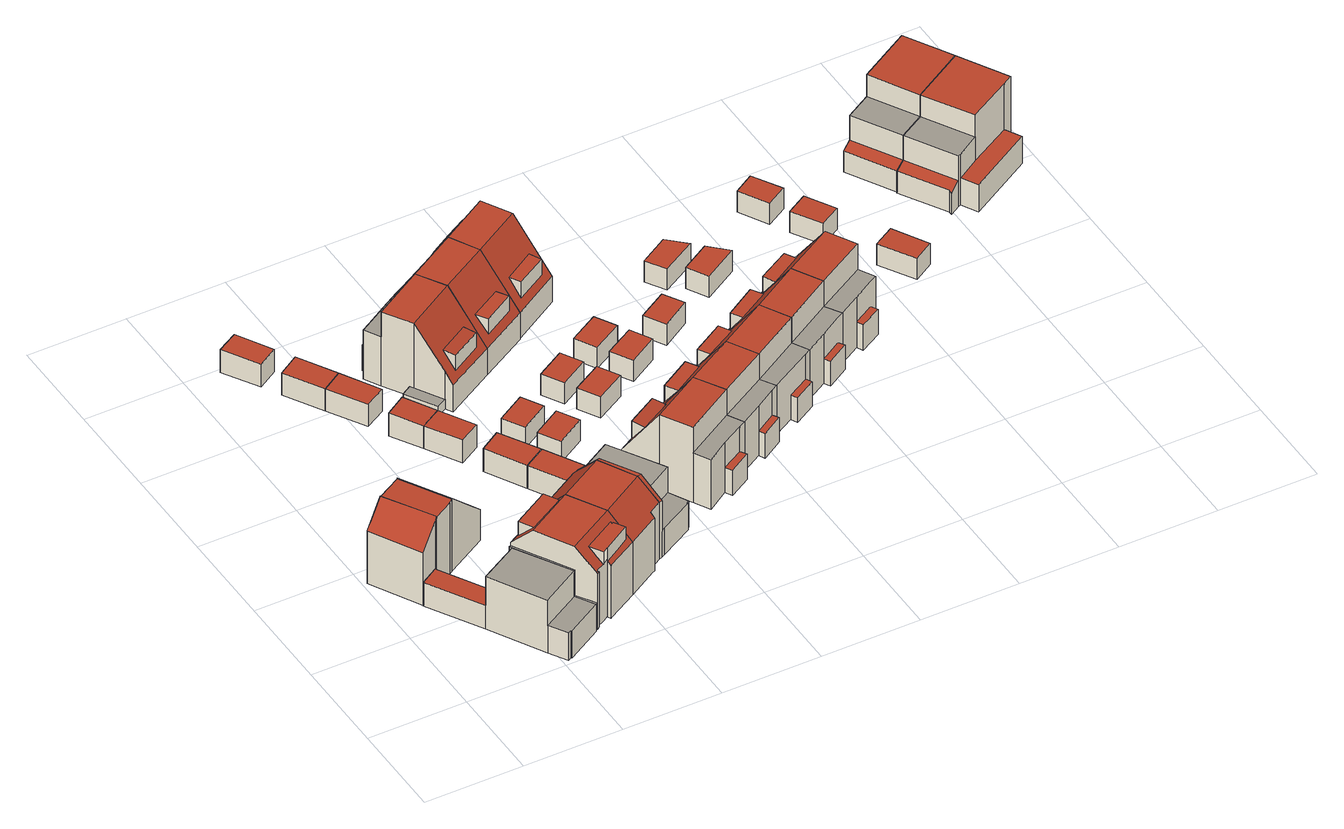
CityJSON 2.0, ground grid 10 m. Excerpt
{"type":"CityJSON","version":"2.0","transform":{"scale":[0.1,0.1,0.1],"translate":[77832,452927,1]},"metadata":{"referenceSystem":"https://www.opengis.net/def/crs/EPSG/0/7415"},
"CityObjects":{
"building1":{"type":"Building","attributes":{"Volume":235.67,"Dakoppervlakte":13.18,"Muuroppervlakte":176.16,"Vloeroppervlakte":51.65,"hoogte_Z_max_in_m_NAP":7.1,"GEB_DOEL":"woonfunctie","dateOfConstruction":"1980-01-01","measuredHeight":5.98},"geometry":[{"type":"Solid","lod":"2","boundaries":[[[[0,1,2,3,4,5,6,7,8,9,10]],[[11,12,13,14]],[[15,16,17,18,19,20]],[[21,22,23,24]],[[3,18,11,14,22,4]],[[0,10,16,15]],[[16,10,9,17]],[[18,3,2,19]],[[2,1,20,19]],[[15,20,1,0]],[[17,12,11,18]],[[24,6,5,21]],[[21,5,4,22]],[[7,6,24,23]],[[14,13,8,7,23,22]],[[8,13,12,17,9]]]],"semantics":{"surfaces":[{"type":"GroundSurface"},{"type":"OuterFloorSurface"},{"type":"RoofSurface"},{"type":"WallSurface"}],"values":[[0,1,1,2,3,3,3,3,3,3,3,3,3,3,3,3]]}}]},
"building2":{"type":"Building","attributes":{"Volume":387.26,"Dakoppervlakte":73.18,"Muuroppervlakte":192.68,"Vloeroppervlakte":56.78,"hoogte_Z_max_in_m_NAP":9.51,"GEB_DOEL":"woonfunctie","dateOfConstruction":"1980-01-01","measuredHeight":8.28},"geometry":[{"type":"Solid","lod":"2","boundaries":[[[[25,26,27,28,29,30,31,32,33,34,35]],[[36,37,38,39]],[[40,41,42,43,44,45]],[[46,47,48,49,50]],[[33,32,39,38,45]],[[32,31,36,39]],[[41,40,30,29]],[[25,35,43,42]],[[35,34,44,43]],[[33,45,44,34]],[[50,28,27,46]],[[47,46,27,26]],[[42,48,47,26,25]],[[29,28,50,49,41]],[[48,42,41,49]],[[37,40,45,38]],[[30,40,37,36,31]]]],"semantics":{"surfaces":[{"type":"GroundSurface"},{"type":"RoofSurface"},{"type":"WallSurface"}],"values":[[0,1,1,1,2,2,2,2,2,2,2,2,2,2,2,2,2]]}}]},
"building3":{"type":"Building","attributes":{"Volume":418.45,"Dakoppervlakte":49.32,"Muuroppervlakte":224.76,"Vloeroppervlakte":52.13,"hoogte_Z_max_in_m_NAP":9.75,"GEB_DOEL":"woonfunctie","dateOfConstruction":"1980-01-01","measuredHeight":8.58},"children":["building3-1"],"geometry":[{"type":"MultiSurface","lod":"2","boundaries":[[[51,52,53,54,55,56,57,58,59,60,61,62,63,64,65,66,67]],[[16,68,69,17]],[[70,71,72,73,74,75,76,77,78,79,80,81,82]],[[83,84,72,71]],[[84,83,85,86],[87,88,89,90]],[[91,92,13,12,93]],[[77,94,95,96,97,78]],[[85,83,71,57,56,55]],[[86,85,55,54,91]],[[66,65,74,73,68]],[[63,62,98,76,75,64]],[[61,60,81,80,98,62]],[[81,60,59,58,70,82]],[[70,58,57,71]],[[53,52,13,92]],[[12,13,52,51,17]],[[66,68,16,67]],[[16,17,51,67]],[[12,17,69,93]],[[84,86,91,93,69,68,73,72]],[[92,91,54,53]],[[74,65,64,75]],[[80,79,97,96]],[[97,79,78]],[[77,76,94]],[[99,90,89,100]],[[100,89,88]],[[99,100,88,87]],[[87,90,99]]],"semantics":{"surfaces":[{"type":"GroundSurface"},{"type":"OuterFloorSurface"},{"type":"RoofSurface"},{"type":"WallSurface"}],"values":[0,1,2,2,2,1,2,3,3,3,3,3,3,3,3,3,3,3,3,3,3,3,3,3,3,2,3,3,3]}}]},
"building3-1":{"type":"BuildingInstallation","attributes":{"relationToConstruction":"outside"},"parents":["building3"],"geometry":[{"type":"MultiSurface","lod":"2","boundaries":[[[99,90,89,100]],[[100,89,88]],[[99,100,88,87]],[[87,90,99]]],"semantics":{"surfaces":[{"type":"RoofSurface"},{"type":"WallSurface"}],"values":[0,1,1,1]}}]},
"building4":{"type":"Building","attributes":{"Volume":25.14,"Dakoppervlakte":9.94,"Muuroppervlakte":33,"Vloeroppervlakte":9.94,"hoogte_Z_max_in_m_NAP":3.75,"GEB_DOEL":"onbekend","dateOfConstruction":"1980-01-01","measuredHeight":2.53},"geometry":[{"type":"Solid","lod":"2","boundaries":[[[[101,102,103,104]],[[105,106,107,108]],[[101,104,106,105]],[[104,103,107,106]],[[102,108,107,103]],[[101,105,108,102]]]],"semantics":{"surfaces":[{"type":"GroundSurface"},{"type":"RoofSurface"},{"type":"WallSurface"}],"values":[[0,1,2,2,2,2]]}}]},
"building5":{"type":"Building","attributes":{"Volume":26.64,"Dakoppervlakte":10.72,"Muuroppervlakte":33.97,"Vloeroppervlakte":10.72,"hoogte_Z_max_in_m_NAP":3.75,"GEB_DOEL":"onbekend","dateOfConstruction":"1980-01-01","measuredHeight":2.48},"geometry":[{"type":"Solid","lod":"2","boundaries":[[[[109,110,111,112]],[[113,114,115,116]],[[109,112,114,113]],[[112,111,115,114]],[[110,116,115,111]],[[110,109,113,116]]]],"semantics":{"surfaces":[{"type":"GroundSurface"},{"type":"RoofSurface"},{"type":"WallSurface"}],"values":[[0,1,2,2,2,2]]}}]},
"building6":{"type":"Building","attributes":{"Volume":26,"Dakoppervlakte":10.4,"Muuroppervlakte":33.61,"Vloeroppervlakte":10.4,"hoogte_Z_max_in_m_NAP":3.75,"GEB_DOEL":"onbekend","dateOfConstruction":"1980-01-01","measuredHeight":2.5},"geometry":[{"type":"Solid","lod":"2","boundaries":[[[[117,118,109,112]],[[113,119,120,114]],[[109,118,119,113]],[[120,119,118,117]],[[120,117,112,114]],[[109,113,114,112]]]],"semantics":{"surfaces":[{"type":"GroundSurface"},{"type":"RoofSurface"},{"type":"WallSurface"}],"values":[[0,1,2,2,2,2]]}}]},
"building7":{"type":"Building","attributes":{"Volume":379.49,"Dakoppervlakte":58.84,"Muuroppervlakte":208.76,"Vloeroppervlakte":48.14,"hoogte_Z_max_in_m_NAP":9.75,"GEB_DOEL":"woonfunctie","dateOfConstruction":"1980-01-01","measuredHeight":8.52},"geometry":[{"type":"Solid","lod":"2","boundaries":[[[[121,122,123,124,125,126,127,58,57,56,55,128]],[[129,130,131,132,133,71,70]],[[133,134,83,71]],[[135,136,85,83,134]],[[121,128,136,135]],[[55,85,136,128]],[[83,85,55,56,57,58,70,71]],[[70,58,127,126,130,129]],[[126,125,131,130]],[[125,124,132,131]],[[123,133,132,124]],[[122,121,135,134,133,123]]]],"semantics":{"surfaces":[{"type":"GroundSurface"},{"type":"RoofSurface"},{"type":"WallSurface"}],"values":[[0,1,1,1,2,2,2,2,2,2,2,2]]}}]},
"building8":{"type":"Building","attributes":{"Volume":22.09,"Dakoppervlakte":8.61,"Muuroppervlakte":30.63,"Vloeroppervlakte":8.61,"hoogte_Z_max_in_m_NAP":3.75,"GEB_DOEL":"onbekend","dateOfConstruction":"1980-01-01","measuredHeight":2.57},"geometry":[{"type":"Solid","lod":"2","boundaries":[[[[137,138,139,140]],[[141,142,143,144]],[[137,140,142,141]],[[139,143,142,140]],[[138,144,143,139]],[[144,138,137,141]]]],"semantics":{"surfaces":[{"type":"GroundSurface"},{"type":"RoofSurface"},{"type":"WallSurface"}],"values":[[0,1,2,2,2,2]]}}]},
"building9":{"type":"Building","attributes":{"Volume":24.25,"Dakoppervlakte":9.53,"Muuroppervlakte":32.35,"Vloeroppervlakte":9.53,"hoogte_Z_max_in_m_NAP":3.75,"GEB_DOEL":"onbekend","dateOfConstruction":"1980-01-01","measuredHeight":2.54},"geometry":[{"type":"Solid","lod":"2","boundaries":[[[[145,146,137,140]],[[147,148,142,141]],[[137,146,147,141]],[[146,145,148,147]],[[140,142,148,145]],[[137,141,142,140]]]],"semantics":{"surfaces":[{"type":"GroundSurface"},{"type":"RoofSurface"},{"type":"WallSurface"}],"values":[[0,1,2,2,2,2]]}}]},
"building10":{"type":"Building","attributes":{"Volume":28.84,"Dakoppervlakte":11.29,"Muuroppervlakte":35.74,"Vloeroppervlakte":11.29,"hoogte_Z_max_in_m_NAP":3.75,"GEB_DOEL":"onbekend","dateOfConstruction":"1980-01-01","measuredHeight":2.55},"geometry":[{"type":"Solid","lod":"2","boundaries":[[[[149,150,151,152]],[[153,154,155,156]],[[149,152,154,153]],[[152,151,155,154]],[[150,156,155,151]],[[156,150,149,153]]]],"semantics":{"surfaces":[{"type":"GroundSurface"},{"type":"RoofSurface"},{"type":"WallSurface"}],"values":[[0,1,2,2,2,2]]}}]},
"building11":{"type":"Building","attributes":{"Volume":273.88,"Dakoppervlakte":20.22,"Muuroppervlakte":228.97,"Vloeroppervlakte":59.82,"hoogte_Z_max_in_m_NAP":9.75,"GEB_DOEL":"woonfunctie","dateOfConstruction":"1980-01-01","measuredHeight":8.56},"geometry":[{"type":"Solid","lod":"2","boundaries":[[[[157,158,159,124,123,122,121,160,161,149,152,162,163,164,165]],[[166,167,168,169]],[[170,171,172,173,174,175,176]],[[133,177,178,134]],[[132,179,177,133]],[[135,134,178,180]],[[153,181,182,154]],[[166,174,163,162,182,167]],[[170,176,159,158]],[[158,157,171,170]],[[165,164,173,172]],[[163,174,173,164]],[[123,124,132,133]],[[124,159,176,179,132]],[[180,168,160,121,135]],[[133,134,135,121,122,123]],[[174,166,169,175]],[[175,169,168,180,178,177,179,176]],[[154,152,149,153]],[[153,149,161,181]],[[182,162,152,154]],[[167,182,181,161,160,168]],[[157,165,172,171]]]],"semantics":{"surfaces":[{"type":"GroundSurface"},{"type":"OuterFloorSurface"},{"type":"RoofSurface"},{"type":"WallSurface"}],"values":[[0,1,1,2,2,2,2,3,3,3,3,3,3,3,3,3,3,3,3,3,3,3,3]]}}]},
"building12":{"type":"Building","attributes":{"Volume":377.08,"Dakoppervlakte":53.41,"Muuroppervlakte":198.58,"Vloeroppervlakte":59.41,"hoogte_Z_max_in_m_NAP":9.73,"GEB_DOEL":"woonfunctie","dateOfConstruction":"1994-01-01","measuredHeight":8.56},"children":["building12-1"],"geometry":[{"type":"Solid","lod":"2","boundaries":[[[[183,184,185,186,187,188,189,190,191,192,193,194,195,196,197]],[[198,199,200,201,202,203]],[[204,205,206,207,208],[209,210,211,212]],[[213,214,207,206]],[[215,216,217,218]],[[219,220,221,222,223]],[[204,208,220,195,194]],[[194,193,205,204]],[[213,206,205,193,192,191,202]],[[223,197,196,219]],[[195,220,219,196]],[[220,208,207,221]],[[201,184,183,222,221,207,214]],[[184,201,200,185]],[[202,191,190,203]],[[190,189,215,198,203]],[[217,216,188,187]],[[217,187,186,218]],[[188,216,215,189]],[[218,186,185,200,199,198,215]],[[214,213,202,201]],[[197,223,222,183]],[[224,225,211,210]],[[225,224,209,212]],[[225,212,211]],[[210,209,224]]]],"semantics":{"surfaces":[{"type":"GroundSurface"},{"type":"OuterFloorSurface"},{"type":"RoofSurface"},{"type":"WallSurface"}],"values":[[0,1,2,2,2,1,3,3,3,3,3,3,3,3,3,3,3,3,3,3,3,3,2,3,3,3]]}}]},
"building12-1":{"type":"BuildingInstallation","attributes":{"relationToConstruction":"outside"},"parents":["building12"],"geometry":[{"type":"MultiSurface","lod":"2","boundaries":[[[224,225,211,210]],[[225,224,209,212]],[[225,212,211]],[[210,209,224]]],"semantics":{"surfaces":[{"type":"RoofSurface"},{"type":"WallSurface"}],"values":[0,1,1,1]}}]},
"building13":{"type":"Building","attributes":{"Volume":19.57,"Dakoppervlakte":8.17,"Muuroppervlakte":27.79,"Vloeroppervlakte":8.17,"hoogte_Z_max_in_m_NAP":3.56,"GEB_DOEL":"onbekend","dateOfConstruction":"1994-01-01","measuredHeight":2.4},"geometry":[{"type":"Solid","lod":"2","boundaries":[[[[226,227,228,229]],[[230,231,232,233]],[[229,232,231,226]],[[229,228,233,232]],[[227,230,233,228]],[[226,231,230,227]]]],"semantics":{"surfaces":[{"type":"GroundSurface"},{"type":"RoofSurface"},{"type":"WallSurface"}],"values":[[0,1,2,2,2,2]]}}]},
"building14":{"type":"Building","attributes":{"Volume":19.61,"Dakoppervlakte":8.18,"Muuroppervlakte":27.85,"Vloeroppervlakte":8.18,"hoogte_Z_max_in_m_NAP":3.56,"GEB_DOEL":"onbekend","dateOfConstruction":"1994-01-01","measuredHeight":2.4},"geometry":[{"type":"Solid","lod":"2","boundaries":[[[[234,235,236,237]],[[238,239,240,241]],[[237,239,238,234]],[[237,236,240,239]],[[235,241,240,236]],[[234,238,241,235]]]],"semantics":{"surfaces":[{"type":"GroundSurface"},{"type":"RoofSurface"},{"type":"WallSurface"}],"values":[[0,1,2,2,2,2]]}}]},
"building15":{"type":"Building","attributes":{"Volume":354.33,"Dakoppervlakte":51.22,"Muuroppervlakte":190.93,"Vloeroppervlakte":53.41,"hoogte_Z_max_in_m_NAP":9.73,"GEB_DOEL":"woonfunctie","dateOfConstruction":"1994-01-01","measuredHeight":8.49},"children":["building15-1"],"geometry":[{"type":"Solid","lod":"2","boundaries":[[[[191,190,242,243,244,245,246,247,248,249,193,192]],[[205,250,251,206],[252,253,254,255]],[[251,256,213,206]],[[257,258,259,260]],[[261,262,263,203,202,264]],[[192,193,205,206]],[[249,250,205,193]],[[191,192,206,213,202]],[[202,203,190,191]],[[264,247,246,261]],[[262,261,246,245,259]],[[190,203,263,258,242]],[[260,244,243,257]],[[243,242,258,257]],[[245,244,260,259]],[[258,263,262,259]],[[213,256,264,202]],[[256,251,250,249,248,247,264]],[[265,266,252,255]],[[266,265,254,253]],[[253,252,266]],[[265,255,254]]]],"semantics":{"surfaces":[{"type":"GroundSurface"},{"type":"RoofSurface"},{"type":"OuterFloorSurface"},{"type":"WallSurface"}],"values":[[0,1,1,1,2,3,3,3,3,3,3,3,3,3,3,3,3,3,1,3,3,3]]}}]},
"building15-1":{"type":"BuildingInstallation","attributes":{"relationToConstruction":"outside"},"parents":["building15"],"geometry":[{"type":"MultiSurface","lod":"2","boundaries":[[[265,266,252,255]],[[266,265,254,253]],[[253,252,266]],[[265,255,254]]],"semantics":{"surfaces":[{"type":"RoofSurface"},{"type":"WallSurface"}],"values":[0,1,1,1]}}]},
"building16":{"type":"Building","attributes":{"Volume":381.58,"Dakoppervlakte":53.93,"Muuroppervlakte":199.47,"Vloeroppervlakte":59.6,"hoogte_Z_max_in_m_NAP":9.78,"GEB_DOEL":"woonfunctie","dateOfConstruction":"1994-01-01","measuredHeight":8.56},"children":["building16-1"],"geometry":[{"type":"Solid","lod":"2","boundaries":[[[[267,268,269,270,271,272,273,274,275,276,277,278,279,280,281]],[[282,283,284,285,286,287]],[[288,289,290,291]],[[290,292,293,291],[294,295,296,297]],[[298,299,300,301]],[[302,303,304,305,306]],[[289,286,270,269,268,292,290]],[[267,293,292,268]],[[306,305,281,280]],[[303,302,279,278]],[[288,291,304,303,278,277,287]],[[291,293,267,281,305,304]],[[276,275,300,283,282]],[[272,271,285,284,299]],[[271,270,286,285]],[[287,277,276,282]],[[274,273,298,301]],[[272,299,298,273]],[[300,275,274,301]],[[283,300,299,284]],[[287,286,289,288]],[[306,280,279,302]],[[297,307,308,294]],[[307,297,296]],[[296,295,308,307]],[[308,295,294]]]],"semantics":{"surfaces":[{"type":"GroundSurface"},{"type":"OuterFloorSurface"},{"type":"RoofSurface"},{"type":"WallSurface"}],"values":[[0,1,2,2,2,1,3,3,3,3,3,3,3,3,3,3,3,3,3,3,3,3,2,3,3,3]]}}]},
"building16-1":{"type":"BuildingInstallation","attributes":{"relationToConstruction":"outside"},"parents":["building16"],"geometry":[{"type":"MultiSurface","lod":"2","boundaries":[[[297,307,308,294]],[[307,297,296]],[[296,295,308,307]],[[308,295,294]]],"semantics":{"surfaces":[{"type":"RoofSurface"},{"type":"WallSurface"}],"values":[0,1,1,1]}}]},
"building17":{"type":"Building","attributes":{"Volume":19.43,"Dakoppervlakte":8.13,"Muuroppervlakte":27.64,"Vloeroppervlakte":8.13,"hoogte_Z_max_in_m_NAP":3.56,"GEB_DOEL":"onbekend","dateOfConstruction":"1994-01-01","measuredHeight":2.39},"geometry":[{"type":"Solid","lod":"2","boundaries":[[[[309,310,311,312]],[[313,314,315,316]],[[312,314,313,309]],[[311,315,314,312]],[[315,311,310,316]],[[310,309,313,316]]]],"semantics":{"surfaces":[{"type":"GroundSurface"},{"type":"RoofSurface"},{"type":"WallSurface"}],"values":[[0,1,2,2,2,2]]}}]},
"building18":{"type":"Building","attributes":{"Volume":19.6,"Dakoppervlakte":8.18,"Muuroppervlakte":27.83,"Vloeroppervlakte":8.18,"hoogte_Z_max_in_m_NAP":3.56,"GEB_DOEL":"onbekend","dateOfConstruction":"1994-01-01","measuredHeight":2.4},"geometry":[{"type":"Solid","lod":"2","boundaries":[[[[317,318,319,320]],[[321,322,323,324]],[[319,318,324,323]],[[318,317,321,324]],[[320,322,321,317]],[[320,319,323,322]]]],"semantics":{"surfaces":[{"type":"GroundSurface"},{"type":"RoofSurface"},{"type":"WallSurface"}],"values":[[0,1,2,2,2,2]]}}]},
"building19":{"type":"Building","attributes":{"Volume":353.54,"Dakoppervlakte":51.94,"Muuroppervlakte":188.79,"Vloeroppervlakte":53.92,"hoogte_Z_max_in_m_NAP":9.73,"GEB_DOEL":"woonfunctie","dateOfConstruction":"1994-01-01","measuredHeight":8.42},"children":["building19-1"],"geometry":[{"type":"Solid","lod":"2","boundaries":[[[[325,326,327,328,329,330,331,332,333,334,335,336]],[[251,250,337,338],[339,340,341,342]],[[343,256,251,338]],[[344,345,346,347]],[[348,349,261,264,350,351]],[[335,334,250,251]],[[334,333,337,250]],[[336,335,251,256,264]],[[348,351,330,329,346]],[[326,325,261,349,345]],[[264,261,325,336]],[[330,351,350,331]],[[328,327,344,347]],[[345,344,327,326]],[[347,346,329,328]],[[348,346,345,349]],[[256,343,350,264]],[[343,338,337,333,332,331,350]],[[352,353,342,341]],[[353,352,340,339]],[[339,342,353]],[[352,341,340]]]],"semantics":{"surfaces":[{"type":"GroundSurface"},{"type":"RoofSurface"},{"type":"OuterFloorSurface"},{"type":"WallSurface"}],"values":[[0,1,1,1,2,3,3,3,3,3,3,3,3,3,3,3,3,3,1,3,3,3]]}}]},
"building19-1":{"type":"BuildingInstallation","attributes":{"relationToConstruction":"outside"},"parents":["building19"],"geometry":[{"type":"MultiSurface","lod":"2","boundaries":[[[352,353,342,341]],[[353,352,340,339]],[[339,342,353]],[[352,341,340]]],"semantics":{"surfaces":[{"type":"RoofSurface"},{"type":"WallSurface"}],"values":[0,1,1,1]}}]},
"building20":{"type":"Building","attributes":{"Volume":357.37,"Dakoppervlakte":51.17,"Muuroppervlakte":190.69,"Vloeroppervlakte":53.72,"hoogte_Z_max_in_m_NAP":9.78,"GEB_DOEL":"woonfunctie","dateOfConstruction":"1994-01-01","measuredHeight":8.5},"children":["building20-1"],"geometry":[{"type":"Solid","lod":"2","boundaries":[[[[354,355,356,357,358,359,360,361,362,363,364,365]],[[366,367,290,289]],[[367,368,292,290],[369,370,371,372]],[[373,374,375,376]],[[377,378,379,380,286,285]],[[289,290,362,361,286]],[[368,367,366,380,354,365,364]],[[292,363,362,290]],[[286,361,360,285]],[[377,285,360,359,375]],[[356,355,379,378,374]],[[354,380,379,355]],[[358,357,373,376]],[[356,374,373,357]],[[359,358,376,375]],[[377,375,374,378]],[[366,289,286,380]],[[364,363,292,368]],[[381,372,371,382]],[[382,371,370]],[[381,382,370,369]],[[381,369,372]]]],"semantics":{"surfaces":[{"type":"GroundSurface"},{"type":"RoofSurface"},{"type":"OuterFloorSurface"},{"type":"WallSurface"}],"values":[[0,1,1,1,2,3,3,3,3,3,3,3,3,3,3,3,3,3,1,3,3,3]]}}]},
"building20-1":{"type":"BuildingInstallation","attributes":{"relationToConstruction":"outside"},"parents":["building20"],"geometry":[{"type":"MultiSurface","lod":"2","boundaries":[[[381,372,371,382]],[[382,371,370]],[[381,382,370,369]],[[381,369,372]]],"semantics":{"surfaces":[{"type":"RoofSurface"},{"type":"WallSurface"}],"values":[0,1,1,1]}}]},
"building21":{"type":"Building","attributes":{"Volume":19.32,"Dakoppervlakte":8.19,"Muuroppervlakte":27.4,"Vloeroppervlakte":8.19,"hoogte_Z_max_in_m_NAP":3.56,"GEB_DOEL":"onbekend","dateOfConstruction":"1994-01-01","measuredHeight":2.36},"geometry":[{"type":"Solid","lod":"2","boundaries":[[[[383,384,385,386]],[[387,388,389,390]],[[386,388,387,383]],[[385,389,388,386]],[[384,390,389,385]],[[390,384,383,387]]]],"semantics":{"surfaces":[{"type":"GroundSurface"},{"type":"RoofSurface"},{"type":"WallSurface"}],"values":[[0,1,2,2,2,2]]}}]},
"building22":{"type":"Building","attributes":{"Volume":19.55,"Dakoppervlakte":8.21,"Muuroppervlakte":27.7,"Vloeroppervlakte":8.21,"hoogte_Z_max_in_m_NAP":3.56,"GEB_DOEL":"onbekend","dateOfConstruction":"1994-01-01","measuredHeight":2.38},"geometry":[{"type":"Solid","lod":"2","boundaries":[[[[391,392,393,394]],[[395,396,397,398]],[[391,394,397,396]],[[394,393,398,397]],[[395,398,393,392]],[[392,391,396,395]]]],"semantics":{"surfaces":[{"type":"GroundSurface"},{"type":"RoofSurface"},{"type":"WallSurface"}],"values":[[0,1,2,2,2,2]]}}]},
"building23":{"type":"Building","attributes":{"Volume":358.06,"Dakoppervlakte":51.66,"Muuroppervlakte":191.31,"Vloeroppervlakte":53.81,"hoogte_Z_max_in_m_NAP":9.78,"GEB_DOEL":"woonfunctie","dateOfConstruction":"1994-01-01","measuredHeight":8.51},"children":["building23-1"],"geometry":[{"type":"Solid","lod":"2","boundaries":[[[[364,399,400,401,402,403,404,405,406,355,354,365]],[[407,408,367,366]],[[408,409,368,367],[410,411,412,413]],[[414,415,416,417]],[[418,419,420,380,379,421]],[[399,409,408,400]],[[364,368,409,399]],[[408,407,420,401,400]],[[419,418,415,403,402]],[[419,402,401,420]],[[354,355,379,380]],[[405,404,414,417]],[[404,403,415,414]],[[417,416,406,405]],[[379,355,406,416,415,418,421]],[[407,366,380,420]],[[366,367,368,364,365,354,380]],[[422,423,413,412]],[[422,412,411]],[[423,422,411,410]],[[423,410,413]]]],"semantics":{"surfaces":[{"type":"GroundSurface"},{"type":"RoofSurface"},{"type":"OuterFloorSurface"},{"type":"WallSurface"}],"values":[[0,1,1,1,2,3,3,3,3,3,3,3,3,3,3,3,3,1,3,3,3]]}}]},
"building23-1":{"type":"BuildingInstallation","attributes":{"relationToConstruction":"outside"},"parents":["building23"],"geometry":[{"type":"MultiSurface","lod":"2","boundaries":[[[422,423,413,412]],[[422,412,411]],[[423,422,411,410]],[[423,410,413]]],"semantics":{"surfaces":[{"type":"RoofSurface"},{"type":"WallSurface"}],"values":[0,1,1,1]}}]},
"building24":{"type":"Building","attributes":{"Volume":19.29,"Dakoppervlakte":8.21,"Muuroppervlakte":27.33,"Vloeroppervlakte":8.21,"hoogte_Z_max_in_m_NAP":3.56,"GEB_DOEL":"onbekend","dateOfConstruction":"1994-01-01","measuredHeight":2.35},"geometry":[{"type":"Solid","lod":"2","boundaries":[[[[424,425,426,427]],[[428,429,430,431]],[[424,427,429,428]],[[427,426,430,429]],[[425,431,430,426]],[[431,425,424,428]]]],"semantics":{"surfaces":[{"type":"GroundSurface"},{"type":"RoofSurface"},{"type":"WallSurface"}],"values":[[0,1,2,2,2,2]]}}]},
"building25":{"type":"Building","attributes":{"Volume":358.35,"Dakoppervlakte":51.3,"Muuroppervlakte":191.72,"Vloeroppervlakte":53.72,"hoogte_Z_max_in_m_NAP":9.78,"GEB_DOEL":"woonfunctie","dateOfConstruction":"1994-01-01","measuredHeight":8.52},"children":["building25-1"],"geometry":[{"type":"Solid","lod":"2","boundaries":[[[[432,433,434,435,436,437,438,402,401,400,399,439]],[[407,440,441,408]],[[441,442,409,408],[443,444,445,446]],[[447,448,449,450]],[[451,452,453,420,419,454]],[[400,401,420,407,408]],[[440,453,433,432,439,442,441]],[[409,399,400,408]],[[420,401,402,419]],[[454,419,402,438,449]],[[453,452,434,433]],[[436,447,450,437]],[[447,436,435,448]],[[438,437,450,449]],[[452,451,454,449,448,435,434]],[[440,407,420,453]],[[399,409,442,439]],[[455,446,445,456]],[[456,445,444]],[[444,443,455,456]],[[455,443,446]]]],"semantics":{"surfaces":[{"type":"GroundSurface"},{"type":"RoofSurface"},{"type":"OuterFloorSurface"},{"type":"WallSurface"}],"values":[[0,1,1,1,2,3,3,3,3,3,3,3,3,3,3,3,3,1,3,3,3]]}}]},
"building25-1":{"type":"BuildingInstallation","attributes":{"relationToConstruction":"outside"},"parents":["building25"],"geometry":[{"type":"MultiSurface","lod":"2","boundaries":[[[455,446,445,456]],[[456,445,444]],[[444,443,455,456]],[[455,443,446]]],"semantics":{"surfaces":[{"type":"RoofSurface"},{"type":"WallSurface"}],"values":[0,1,1,1]}}]},
"building26":{"type":"Building","attributes":{"Volume":20.82,"Dakoppervlakte":8.84,"Muuroppervlakte":28.87,"Vloeroppervlakte":8.84,"hoogte_Z_max_in_m_NAP":3.56,"GEB_DOEL":"onbekend","dateOfConstruction":"1994-01-01","measuredHeight":2.36},"geometry":[{"type":"Solid","lod":"2","boundaries":[[[[457,458,459,460]],[[461,462,463,464]],[[459,458,464,463]],[[458,457,461,464]],[[460,462,461,457]],[[462,460,459,463]]]],"semantics":{"surfaces":[{"type":"GroundSurface"},{"type":"RoofSurface"},{"type":"WallSurface"}],"values":[[0,1,2,2,2,2]]}}]},
"building27":{"type":"Building","attributes":{"Volume":20.55,"Dakoppervlakte":8.76,"Muuroppervlakte":28.64,"Vloeroppervlakte":8.76,"hoogte_Z_max_in_m_NAP":3.56,"GEB_DOEL":"onbekend","dateOfConstruction":"1994-01-01","measuredHeight":2.35},"geometry":[{"type":"Solid","lod":"2","boundaries":[[[[465,466,467,468]],[[469,470,471,472]],[[468,467,472,471]],[[467,466,469,472]],[[465,470,469,466]],[[468,471,470,465]]]],"semantics":{"surfaces":[{"type":"GroundSurface"},{"type":"RoofSurface"},{"type":"WallSurface"}],"values":[[0,1,2,2,2,2]]}}]},
"building28":{"type":"Building","attributes":{"Volume":387.22,"Dakoppervlakte":58,"Muuroppervlakte":205.33,"Vloeroppervlakte":60.3,"hoogte_Z_max_in_m_NAP":9.78,"GEB_DOEL":"woonfunctie","dateOfConstruction":"1994-01-01","measuredHeight":8.58},"children":["building28-1"],"geometry":[{"type":"Solid","lod":"2","boundaries":[[[[473,474,475,476,477,478,479,480,481,482,483,484,485,486,487,488]],[[441,489,490,491,442],[492,493,494,495]],[[441,440,496,489]],[[497,498,499,500,501,502]],[[503,504,505,506]],[[507,508,509,510,453,452]],[[486,485,453,440,441]],[[500,490,489,501]],[[473,488,491,490,500]],[[488,487,442,491]],[[487,486,441,442]],[[497,502,477,476]],[[475,474,499,498]],[[500,499,474,473]],[[510,478,477,511,502,501,489,496]],[[477,502,511]],[[485,484,452,453]],[[507,452,484,483,503]],[[509,479,478,510]],[[504,482,481,505]],[[505,481,480,506]],[[483,482,504,503]],[[509,508,507,503,506,480,479]],[[496,440,453,510]],[[497,476,475,498]],[[495,494,512,513]],[[512,494,493]],[[513,512,493,492]],[[513,492,495]]]],"semantics":{"surfaces":[{"type":"GroundSurface"},{"type":"RoofSurface"},{"type":"OuterFloorSurface"},{"type":"WallSurface"}],"values":[[0,1,1,1,1,2,3,3,3,3,3,3,3,3,3,3,3,3,3,3,3,3,3,3,3,1,3,3,3]]}}]},
"building28-1":{"type":"BuildingInstallation","attributes":{"relationToConstruction":"outside"},"parents":["building28"],"geometry":[{"type":"MultiSurface","lod":"2","boundaries":[[[495,494,512,513]],[[512,494,493]],[[513,512,493,492]],[[513,492,495]]],"semantics":{"surfaces":[{"type":"RoofSurface"},{"type":"WallSurface"}],"values":[0,1,1,1]}}]},
"building29":{"type":"Building","attributes":{"Volume":19.57,"Dakoppervlakte":8.15,"Muuroppervlakte":27.81,"Vloeroppervlakte":8.15,"hoogte_Z_max_in_m_NAP":3.56,"GEB_DOEL":"onbekend","dateOfConstruction":"1994-01-01","measuredHeight":2.4},"geometry":[{"type":"Solid","lod":"2","boundaries":[[[[514,515,516,517]],[[518,519,520,521]],[[515,521,520,516]],[[515,514,518,521]],[[517,519,518,514]],[[516,520,519,517]]]],"semantics":{"surfaces":[{"type":"GroundSurface"},{"type":"RoofSurface"},{"type":"WallSurface"}],"values":[[0,1,2,2,2,2]]}}]},
"building30":{"type":"Building","attributes":{"Volume":19.63,"Dakoppervlakte":8.2,"Muuroppervlakte":27.84,"Vloeroppervlakte":8.2,"hoogte_Z_max_in_m_NAP":3.56,"GEB_DOEL":"onbekend","dateOfConstruction":"1994-01-01","measuredHeight":2.4},"geometry":[{"type":"Solid","lod":"2","boundaries":[[[[522,523,524,525]],[[526,527,528,529]],[[525,527,526,522]],[[525,524,528,527]],[[523,529,528,524]],[[522,526,529,523]]]],"semantics":{"surfaces":[{"type":"GroundSurface"},{"type":"RoofSurface"},{"type":"WallSurface"}],"values":[[0,1,2,2,2,2]]}}]},
"building31":{"type":"Building","attributes":{"Volume":22.94,"Dakoppervlakte":9.71,"Muuroppervlakte":30.44,"Vloeroppervlakte":9.71,"hoogte_Z_max_in_m_NAP":3.56,"GEB_DOEL":"onbekend","dateOfConstruction":"1994-01-01","measuredHeight":2.36},"geometry":[{"type":"Solid","lod":"2","boundaries":[[[[530,531,532,533]],[[534,535,536,537]],[[531,537,536,532]],[[531,530,534,537]],[[533,535,534,530]],[[533,532,536,535]]]],"semantics":{"surfaces":[{"type":"GroundSurface"},{"type":"RoofSurface"},{"type":"WallSurface"}],"values":[[0,1,2,2,2,2]]}}]},
"building32":{"type":"Building","attributes":{"Volume":379.83,"Dakoppervlakte":38.81,"Muuroppervlakte":227.33,"Vloeroppervlakte":54.55,"hoogte_Z_max_in_m_NAP":9.54,"GEB_DOEL":"woonfunctie","dateOfConstruction":"1994-01-01","measuredHeight":8.24},"geometry":[{"type":"Solid","lod":"2","boundaries":[[[[538,539,540,541,542,543,544,545]],[[546,547,548,549]],[[550,551,552,553]],[[554,555,556,557]],[[538,551,550,539]],[[538,545,548,552,551]],[[549,548,545,544,557]],[[547,546,556,541,540]],[[544,543,554,557]],[[554,543,542,555]],[[556,555,542,541]],[[549,557,556,546]],[[553,552,548,547]],[[550,553,547,540,539]]]],"semantics":{"surfaces":[{"type":"GroundSurface"},{"type":"OuterFloorSurface"},{"type":"RoofSurface"},{"type":"WallSurface"}],"values":[[0,1,2,2,3,3,3,3,3,3,3,3,3,3]]}}]},
"building33":{"type":"Building","attributes":{"Volume":443.9,"Dakoppervlakte":54.64,"Muuroppervlakte":245.52,"Vloeroppervlakte":70.98,"hoogte_Z_max_in_m_NAP":9.54,"GEB_DOEL":"woonfunctie","dateOfConstruction":"1994-01-01","measuredHeight":8.33},"geometry":[{"type":"Solid","lod":"2","boundaries":[[[[558,559,560,561,562,563,564,565,566,567,568,569]],[[570,571,547,546,572]],[[573,550,553,574,575]],[[555,576,577,578,556]],[[579,580,581,582,583]],[[558,569,550,573]],[[553,550,569,568,547]],[[559,558,573,575,580]],[[546,547,568,567,556]],[[567,566,555,556]],[[565,576,555,566]],[[564,577,576,565]],[[577,564,563,578]],[[572,546,556,578]],[[562,561,583,582]],[[561,560,579,583]],[[579,560,559,580]],[[570,582,581,571]],[[553,547,571,574]],[[574,571,581,580,575]],[[570,572,578,563,562,582]]]],"semantics":{"surfaces":[{"type":"GroundSurface"},{"type":"OuterFloorSurface"},{"type":"RoofSurface"},{"type":"WallSurface"}],"values":[[0,1,2,2,2,3,3,3,3,3,3,3,3,3,3,3,3,3,3,3,3]]}}]}
},
"vertices":[
[110,6,1],[109,7,1],[106,5,1],[95,23,1],[64,78,1],[32,132,1],[50,143,1],[82,88,1],[103,100,1],[135,46,1],[146,27,1],[95,23,61],[135,46,61],[103,100,61],[64,78,61],[110,6,32],[146,27,32],[135,46,32],[95,23,32],[106,5,32],[109,7,32],[32,132,28],[64,78,28],[82,88,28],[50,143,28],
[53,145,2],[50,143,2],[32,132,2],[4,182,2],[24,194,2],[49,208,2],[91,232,2],[119,184,2],[77,160,2],[71,156,2],[72,156,2],[91,232,37],[49,208,85],[77,160,85],[119,184,37],[49,208,84],[24,194,84],[53,145,84],[72,156,84],[71,156,84],[77,160,84],[32,132,62],[50,143,82],[53,145,85],[24,194,85],[4,182,62],
[135,46,2],[103,100,2],[102,103,2],[104,104,2],[152,132,2],[164,112,2],[185,75,2],[198,53,2],[167,36,2],[166,35,2],[164,38,2],[164,39,2],[158,35,2],[150,31,2],[151,30,2],[148,28,2],[146,27,2],[148,28,32],[136,47,32],[198,53,62],[185,75,88],[136,47,88],[148,28,65],[151,30,65],[150,31,67],[158,35,67],[150,48,81],[184,68,81],[192,55,66],[164,38,66],[166,35,62],[167,36,62],[164,112,88],[115,84,88],[152,132,64],[104,104,64],[113,107,66],[151,129,66],[159,115,82],[121,93,82],[104,104,61],[102,103,61],[136,47,61],[158,35,81],[164,39,81],[164,38,81],[192,55,81],[164,39,67],[113,107,82],[151,129,82],
[35,495,2],[56,507,2],[76,472,2],[56,460,2],[35,495,28],[56,460,28],[76,472,28],[56,507,28],
[88,403,3],[66,441,3],[87,454,3],[109,416,3],[88,403,28],[109,416,28],[87,454,28],[66,441,28],
[131,378,3],[110,366,3],[110,366,28],[131,378,28],
[201,157,2],[211,139,2],[231,102,2],[242,84,2],[229,76,2],[231,72,2],[228,71,2],[199,159,2],[228,71,62],[231,72,62],[229,76,67],[242,84,67],[231,102,88],[211,139,88],[201,157,67],[199,159,64],
[138,317,2],[120,347,2],[141,360,2],[159,329,2],[138,317,28],[159,329,28],[141,360,28],[120,347,28],
[179,295,2],[158,283,2],[158,283,28],[179,295,28],
[190,225,2],[168,264,2],[189,277,2],[212,238,2],[190,225,28],[212,238,28],[189,277,28],[168,264,28],
[284,106,2],[249,87,2],[246,85,2],[203,158,2],[222,169,2],[244,182,2],[276,128,2],[286,109,2],[283,107,2],[276,128,61],[244,182,61],[203,158,61],[235,104,61],[249,87,32],[284,106,32],[283,107,32],[286,109,32],[276,128,32],[235,104,32],[246,85,32],[235,104,88],[214,140,88],[246,85,66],[203,158,67],[222,169,28],[244,182,28],
[163,385,2],[148,409,2],[139,425,2],[148,430,2],[144,436,2],[166,449,2],[169,443,2],[190,455,2],[199,439,2],[216,411,2],[236,376,2],[185,347,2],[181,354,2],[171,349,2],[153,379,2],[169,443,58],[148,430,58],[139,425,58],[148,409,58],[199,439,58],[190,455,58],[185,347,33],[236,376,32],[216,411,87],[165,381,87],[181,354,45],[193,357,39],[187,368,57],[218,386,57],[224,375,39],[199,439,87],[148,409,87],[169,443,31],[166,449,31],[144,436,31],[148,430,31],[171,349,13],[181,354,13],[165,381,13],[163,385,13],[153,379,13],[193,357,56],[224,375,56],
[232,311,2],[244,290,2],[215,273,2],[203,294,2],[244,290,26],[232,311,26],[203,294,26],[215,273,26],
[250,279,2],[262,258,2],[233,241,2],[221,262,2],[250,279,26],[221,262,26],[233,241,26],[262,258,26],
[197,459,2],[193,465,2],[215,478,2],[219,471,2],[240,483,2],[249,468,2],[265,439,2],[285,404,2],[285,404,32],[265,439,87],[267,415,56],[274,404,39],[243,386,39],[236,397,56],[249,468,87],[193,465,31],[197,459,31],[219,471,31],[215,478,31],[240,483,58],[219,471,58],[197,459,58],[249,468,58],[243,386,56],[274,404,56],
[269,199,2],[321,229,2],[340,195,2],[357,166,2],[366,150,2],[359,146,2],[363,140,2],[341,127,2],[337,134,2],[315,120,2],[306,136,2],[291,161,2],[282,156,2],[264,186,2],[274,192,2],[315,120,59],[337,134,59],[359,146,59],[366,150,59],[357,166,59],[306,136,59],[306,136,88],[357,166,88],[340,195,88],[289,165,88],[321,229,31],[269,199,31],[288,190,56],[282,202,37],[313,220,37],[320,208,56],[363,140,31],[359,146,31],[337,134,31],[341,127,31],[282,156,22],[291,161,22],[289,165,22],[274,192,22],[264,186,22],[313,220,57],[282,202,57],
[304,325,2],[275,308,2],[263,329,2],[292,346,2],[304,325,26],[292,346,26],[263,329,26],[275,308,26],
[293,276,2],[281,297,2],[311,314,2],[323,293,2],[293,276,26],[323,293,26],[311,314,26],[281,297,26],
[240,483,3],[246,487,3],[243,494,3],[265,506,3],[268,500,3],[289,512,3],[298,497,3],[314,468,3],[334,433,3],[285,404,3],[265,439,3],[249,468,3],[334,433,32],[314,468,87],[323,432,39],[292,414,39],[286,425,57],[317,444,57],[298,497,87],[243,494,31],[246,487,31],[268,500,31],[265,506,31],[268,500,58],[246,487,58],[298,497,58],[289,512,58],[292,414,57],[323,432,57],
[406,194,3],[415,179,3],[408,175,3],[412,169,3],[390,156,3],[387,162,3],[366,150,3],[357,166,3],[340,195,3],[321,229,3],[370,258,3],[389,223,3],[406,194,88],[389,223,88],[370,258,32],[331,230,38],[363,249,38],[370,237,57],[338,218,57],[412,169,31],[408,175,31],[387,162,31],[390,156,31],[387,162,59],[408,175,59],[415,179,59],[406,194,59],[331,230,57],[363,249,57],
[354,353,2],[324,336,2],[312,357,2],[342,374,2],[354,353,26],[342,374,26],[312,357,26],[324,336,26],
[360,343,2],[372,322,2],[343,305,2],[330,326,2],[372,322,26],[360,343,26],[330,326,26],[343,305,26],
[419,286,3],[439,252,3],[455,223,3],[464,207,3],[458,203,3],[461,197,3],[439,184,3],[436,191,3],[455,223,88],[439,252,88],[419,286,32],[380,258,38],[412,277,38],[419,265,57],[387,247,57],[461,197,31],[458,203,31],[436,191,31],[439,184,31],[458,203,59],[464,207,59],[455,223,59],[436,191,59],[412,277,57],[380,258,57],
[380,354,2],[409,371,2],[421,351,2],[392,333,2],[380,354,26],[392,333,26],[421,351,26],[409,371,26],
[488,281,3],[504,252,3],[514,236,3],[507,232,3],[511,226,3],[489,213,3],[485,219,3],[468,315,3],[504,252,88],[488,281,88],[468,315,32],[430,287,38],[461,306,38],[468,295,57],[436,276,57],[511,226,31],[507,232,31],[485,219,31],[489,213,31],[507,232,59],[514,236,59],[504,252,59],[485,219,59],[430,287,57],[461,306,57],
[418,418,2],[447,435,2],[465,418,2],[430,398,2],[418,418,26],[430,398,26],[465,418,26],[447,435,26],
[457,371,2],[445,392,2],[474,409,2],[492,392,2],[445,392,26],[457,371,26],[492,392,26],[474,409,26],
[523,336,2],[538,345,2],[546,328,2],[550,312,2],[541,306,2],[555,281,2],[564,265,2],[556,261,2],[560,254,2],[538,242,2],[535,248,2],[514,236,2],[504,252,2],[488,281,2],[468,315,2],[519,344,2],[539,310,88],[523,336,45],[519,344,32],[479,316,38],[511,334,38],[517,323,57],[485,304,57],[555,281,88],[550,312,31],[546,328,31],[538,345,31],[523,336,31],[539,310,31],[541,306,31],[535,248,31],[538,242,31],[560,254,31],[556,261,31],[535,248,59],[556,261,59],[564,265,59],[555,281,59],[539,310,2],[511,334,57],[479,316,57],
[552,431,2],[536,460,2],[556,472,2],[573,443,2],[552,431,26],[573,443,26],[556,472,26],[536,460,26],
[583,425,2],[600,396,2],[579,384,2],[562,413,2],[583,425,26],[562,413,26],[579,384,26],[600,396,26],
[627,302,2],[606,337,2],[627,349,2],[647,314,2],[627,302,26],[647,314,26],[627,349,26],[606,337,26],
[731,511,3],[758,464,3],[705,433,3],[679,418,3],[670,413,3],[643,460,3],[652,465,3],[678,480,3],[679,418,60],[705,433,60],[678,480,60],[652,465,60],[758,464,85],[731,511,85],[678,480,85],[705,433,85],[643,460,27],[670,413,27],[679,418,32],[652,465,32],
[786,415,2],[776,409,2],[785,393,2],[719,355,2],[710,371,2],[707,370,2],[697,364,2],[697,368,2],[670,413,2],[679,418,2],[705,433,2],[758,464,2],[710,371,60],[733,385,60],[707,370,60],[786,415,85],[733,385,85],[776,409,85],[697,368,27],[697,364,26],[707,370,32],[785,393,33],[776,409,33],[733,385,33],[710,371,33],[719,355,33]
]}
